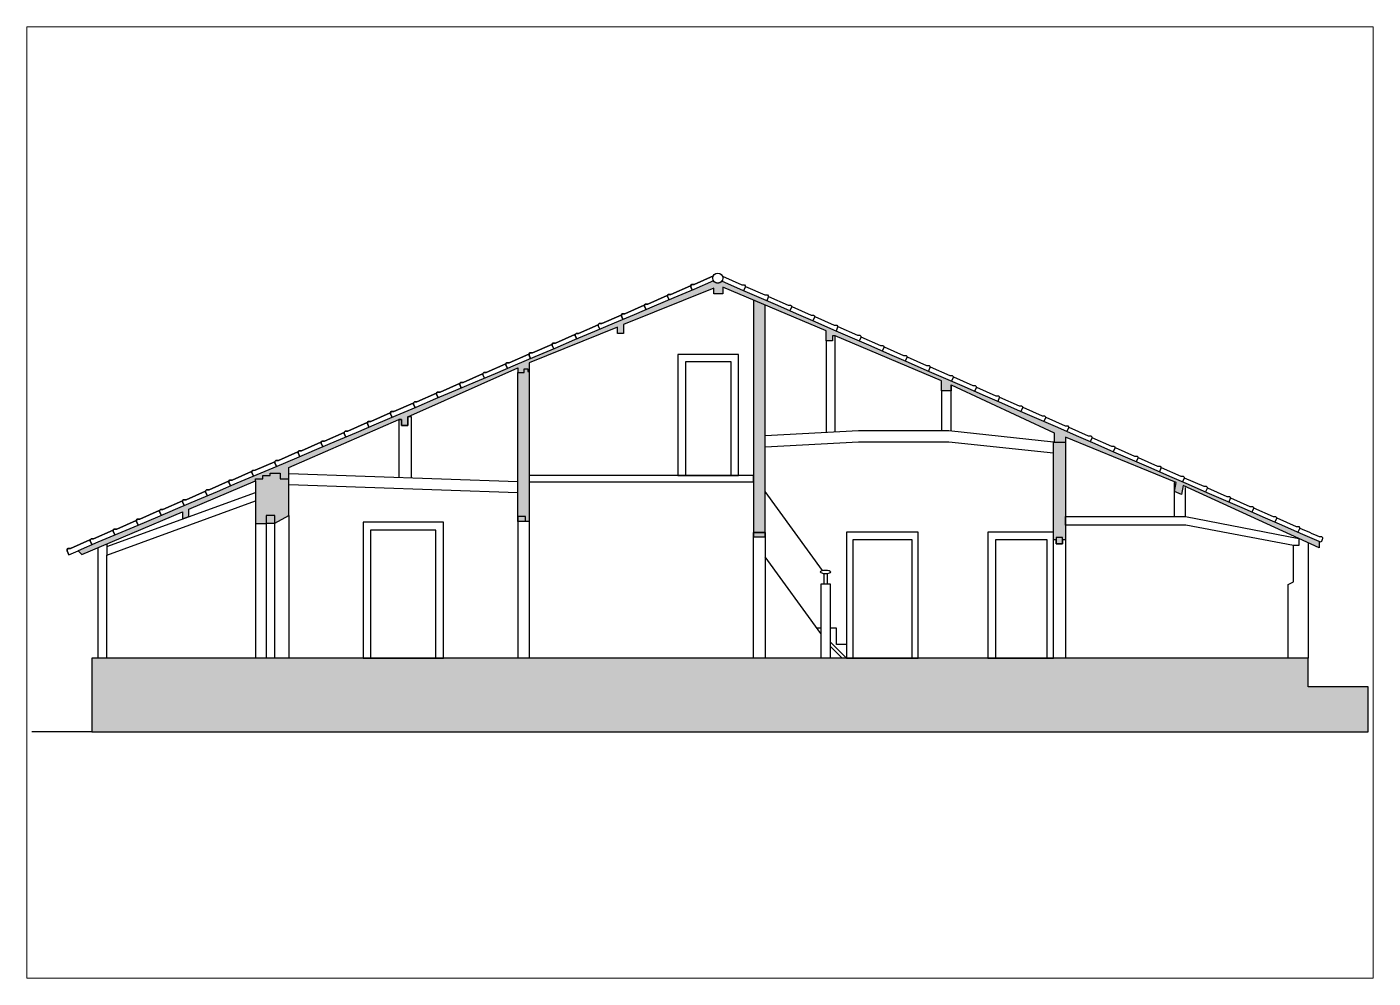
# Paper-space layout 'Layout2' of a CAD drawing. Header units: millimetres. Extents: x 30 to 267, y 21 to 189.
# The model-space entities are those that its viewports show. They can reach past a viewport. Long polylines and large blocks are cut down to what shows.
import ezdxf

# ---------------------------------------------------------------- set-up
doc = ezdxf.new("R2010")
doc.units = ezdxf.units.MM
doc.layers.get('0').update_dxf_attribs({"color": 250, "lineweight": 25})
for name, color, linetype, lineweight in [('A-ALV-___-___-EXI', 250, 'Continuous', 25), ('A-BAS-___-___-EXI', 250, 'Continuous', 25), ('A-COB-___-___-EXI', 250, 'Continuous', 25), ('A-ESC-___-___-EXI', 250, 'Continuous', 25), ('A-PIL-___-___-EXI', 250, 'Continuous', 25), ('A-POR-___-___-EXI', 250, 'Continuous', 25)]:
    doc.layers.add(name, color=color, linetype=linetype, lineweight=lineweight)

msp = doc.modelspace()

# ---------------------------------------------------------------- hatches: boundary and pattern name
at = {"layer": 'A-ALV-___-___-EXI'}
h = msp.add_hatch(color=11, dxfattribs=at)
h.paths.add_polyline_path([(15225, -8396), (15225, -8356), (15325, -8356), (15325, -8396), (15376, -8396), (15376, -6831), (15180, -6831), (15180, -8396)])
h.paths.add_polyline_path([(10575, -8276), (10575, -4641), (10391, -4563), (10391, -8276)])
h.paths.add_polyline_path([(2607, -8131), (2607, -8006), (2748, -8006), (2748, -8126), (2970, -8006), (2970, -7419), (2834, -7419), (2834, -7326), (2674, -7326), (2674, -7366), (2554, -7366), (2554, -7419), (2437, -7419), (2437, -8131), (2554, -8131)])
h.paths.add_polyline_path([(6808, -8103), (6808, -5703), (6788, -5703), (6788, -5663), (6728, -5663), (6728, -5723), (6628, -5723), (6628, -8023), (6748, -8023), (6748, -8103)])
at = {"layer": 'A-BAS-___-___-EXI', "true_color": 0xcb9898}
msp.add_hatch(color=253, dxfattribs=at).paths.add_polyline_path([(20208, -11461), (20208, -10741), (19248, -10741), (19248, -10286), (-174, -10286), (-174, -11461), (17985, -11461)])
at = {"layer": 'A-COB-___-___-EXI', "true_color": 0xc19a82}
h = msp.add_hatch(color=33, dxfattribs=at)
h.paths.add_polyline_path([(-334, -8629), (1272, -7948), (1272, -8059), (1371, -8023), (1371, -7901), (2437, -7449), (2437, -7419), (2554, -7419), (2554, -7366), (2674, -7366), (2674, -7326), (2834, -7326), (2834, -7419), (2970, -7419), (2970, -7239), (4729, -6469), (4769, -6469), (4769, -6569), (4869, -6569), (4869, -6429), (6628, -5646), (6628, -5723), (6728, -5723), (6728, -5663), (6788, -5663), (6788, -5703), (6808, -5703), (6808, -5566), (8217, -4996), (8217, -5096), (8317, -5096), (8317, -4956), (9757, -4374), (9757, -4463), (9903, -4463), (9903, -4356), (11553, -5057), (11553, -5215), (11653, -5215), (11653, -5135), (11693, -5135), (13392, -5856), (13392, -6012), (13549, -6012), (13549, -5915), (15195, -6683), (15195, -6831), (15376, -6831), (15376, -6753), (17141, -7479), (17113, -7624), (17224, -7670), (17252, -7525), (19426, -8520), (19426, -8420), (9884, -4263), (9869, -4276), (9853, -4287), (9840, -4291), (9829, -4293), (9811, -4293), (9802, -4291), (9786, -4286), (9774, -4279), (9764, -4270), (9754, -4259), (-395, -8568)])
h.paths.add_polyline_path([(15325, -8456), (15325, -8356), (15225, -8356), (15225, -8456)])
h.paths.add_polyline_path([(10575, -8343), (10575, -8276), (10391, -8276), (10391, -8343)])
h.paths.add_polyline_path([(2607, -8126), (2748, -8126), (2748, -8006), (2607, -8006)])
h.paths.add_polyline_path([(6748, -8103), (6748, -8023), (6628, -8023), (6628, -8103)])

# ---------------------------------------------------------------- linework, layer by layer
at = {"layer": 'A-ALV-___-___-EXI'}
for p, q in [((10391, -4563), (10391, -8276)), ((10575, -8276), (10575, -4641)), ((15180, -8396), (15180, -6831)), ((2970, -8006), (2970, -7419))]:
    msp.add_line(p, q, dxfattribs=at)
for points in [[(13549, -5915), (13549, -6012), (13392, -6012), (13392, -5856), (11693, -5135), (11653, -5135), (11653, -5215), (11553, -5215), (11553, -5057), (9903, -4356), (9903, -4463), (9757, -4463), (9757, -4374), (8317, -4956), (8317, -5096), (8217, -5096), (8217, -4996), (6808, -5566), (6808, -5703), (6808, -8103), (6808, -10286)], [(6748, -8103), (6748, -8023), (6628, -8023), (6628, -5723)], [(19426, -8420), (19426, -8520), (19098, -8370), (17252, -7525), (17224, -7670), (17113, -7624), (17141, -7479), (15376, -6753), (15376, -6831), (15376, -8396), (15376, -10286)], [(2437, -7449), (2437, -8131), (2437, -10286)], [(2748, -10286), (2748, -8126), (2970, -8006), (2970, -10286)], [(19248, -8439), (19248, -10286), (18928, -10286), (18928, -9106), (19018, -9064), (19018, -8484)]]:
    msp.add_lwpolyline(points, dxfattribs=at)
at = {"layer": 'A-BAS-___-___-EXI'}
msp.add_lwpolyline([(-174, -11461), (17985, -11461), (20208, -11461), (20208, -10741), (19248, -10741), (19248, -10286), (15693, -10286), (3753, -10286), (3553, -10286), (-174, -10286), (-174, -11461), (-1134, -11461)], dxfattribs=at)
at = {"layer": 'A-COB-___-___-EXI'}
for p, q in [((12069, -6655), (10575, -6734)), ((13509, -6655), (12069, -6655)), ((15180, -6831), (13509, -6655)), ((15195, -6831), (15180, -6831)), ((6628, -7469), (2970, -7341)), ((2970, -7511), (6628, -7638)), ((17113, -8019), (17113, -7479)), ((64, -8499), (2437, -7635)), ((2437, -8131), (2607, -8131)), ((10575, -8276), (10391, -8276)), ((10391, -8276), (10391, -8343)), ((10391, -8343), (10575, -8343)), ((10575, -8343), (10575, -8276)), ((15225, -8396), (15180, -8396)), ((15225, -8456), (15225, -8396)), ((15325, -8456), (15225, -8456)), ((15376, -8396), (15325, -8396)), ((15325, -8396), (15325, -8456))]:
    msp.add_line(p, q, dxfattribs=at)
for points in [[(9753, -4178), (9442, -4316), (9402, -4316), (9388, -4330), (9388, -4350), (9412, -4404), (9388, -4350), (9388, -4330), (9402, -4316), (9442, -4316)], [(9015, -4490), (8705, -4628), (8665, -4628), (8650, -4642), (8650, -4662), (8675, -4717), (8650, -4662), (8650, -4642), (8665, -4628), (8705, -4628)], [(9384, -4334), (9073, -4472), (9033, -4472), (9019, -4486), (9019, -4506), (9044, -4561), (9019, -4506), (9019, -4486), (9033, -4472), (9073, -4472)], [(8647, -4647), (8336, -4784), (8296, -4784), (8282, -4798), (8282, -4818), (8306, -4874), (8282, -4818), (8282, -4798), (8296, -4784), (8336, -4784)], [(8278, -4803), (7967, -4940), (7927, -4940), (7913, -4955), (7913, -4975), (7937, -5031), (7913, -4975), (7913, -4955), (7927, -4940), (7967, -4940)], [(7540, -5115), (7229, -5253), (7189, -5253), (7175, -5267), (7175, -5287), (7200, -5344), (7175, -5287), (7175, -5267), (7189, -5253), (7229, -5253)], [(7909, -4959), (7598, -5097), (7558, -5097), (7544, -5111), (7544, -5131), (7569, -5187), (7544, -5131), (7544, -5111), (7558, -5097), (7598, -5097)], [(7171, -5271), (6860, -5409), (6820, -5409), (6806, -5423), (6806, -5443), (6831, -5500), (6806, -5443), (6806, -5423), (6820, -5409), (6860, -5409)], [(6434, -5584), (6123, -5721), (6083, -5721), (6068, -5736), (6069, -5756), (6094, -5813), (6069, -5756), (6068, -5736), (6083, -5721), (6123, -5721)], [(6802, -5428), (6491, -5565), (6451, -5565), (6437, -5579), (6437, -5599), (6463, -5657), (6437, -5599), (6437, -5579), (6451, -5565), (6491, -5565)], [(6065, -5740), (5754, -5878), (5714, -5878), (5700, -5892), (5700, -5912), (5725, -5970), (5700, -5912), (5700, -5892), (5714, -5878), (5754, -5878)], [(5696, -5896), (5385, -6034), (5345, -6034), (5331, -6048), (5331, -6068), (5356, -6126), (5331, -6068), (5331, -6048), (5345, -6034), (5385, -6034)], [(4958, -6209), (4647, -6346), (4607, -6346), (4593, -6360), (4593, -6380), (4619, -6439), (4593, -6380), (4593, -6360), (4607, -6346), (4647, -6346)], [(5327, -6053), (5016, -6190), (4976, -6190), (4962, -6204), (4962, -6224), (4988, -6283), (4962, -6224), (4962, -6204), (4976, -6190), (5016, -6190)], [(4589, -6365), (4278, -6502), (4238, -6502), (4224, -6517), (4224, -6537), (4250, -6596), (4224, -6537), (4224, -6517), (4238, -6502), (4278, -6502)], [(4220, -6521), (3910, -6659), (3870, -6659), (3855, -6673), (3855, -6693), (3882, -6752), (3855, -6693), (3855, -6673), (3870, -6659), (3910, -6659)], [(3483, -6834), (3172, -6971), (3132, -6971), (3118, -6985), (3118, -7005), (3144, -7065), (3118, -7005), (3118, -6985), (3132, -6971), (3172, -6971)], [(3852, -6677), (3541, -6815), (3501, -6815), (3487, -6829), (3487, -6849), (3513, -6908), (3487, -6849), (3487, -6829), (3501, -6815), (3541, -6815)], [(3114, -6990), (2803, -7127), (2763, -7127), (2749, -7141), (2749, -7161), (2775, -7221), (2749, -7161), (2749, -7141), (2763, -7127), (2803, -7127)], [(2376, -7302), (2065, -7440), (2025, -7440), (2011, -7454), (2011, -7474), (2037, -7533), (2011, -7474), (2011, -7454), (2025, -7440), (2065, -7440)], [(2745, -7146), (2434, -7283), (2394, -7284), (2380, -7298), (2380, -7318), (2406, -7377), (2380, -7318), (2380, -7298), (2394, -7284), (2434, -7283)], [(2007, -7458), (1696, -7596), (1656, -7596), (1642, -7610), (1642, -7630), (1669, -7689), (1642, -7630), (1642, -7610), (1656, -7596), (1696, -7596)], [(6808, -7368), (6808, -7469), (10391, -7469), (10391, -7368)], [(1639, -7615), (1328, -7752), (1288, -7752), (1273, -7766), (1273, -7786), (1300, -7846), (1273, -7786), (1273, -7766), (1288, -7752), (1328, -7752)], [(901, -7927), (590, -8065), (550, -8065), (536, -8079), (536, -8099), (562, -8158), (536, -8099), (536, -8079), (550, -8065), (590, -8065)], [(1270, -7771), (959, -7908), (919, -7908), (905, -7923), (905, -7943), (931, -8002), (905, -7943), (905, -7923), (919, -7908), (959, -7908)], [(532, -8083), (221, -8221), (181, -8221), (167, -8235), (167, -8255), (193, -8314), (167, -8255), (167, -8235), (181, -8221), (221, -8221)], [(2748, -8126), (2748, -8006), (2607, -8006), (2607, -8126)], [(163, -8239), (-148, -8377), (-188, -8377), (-202, -8391), (-202, -8411), (-176, -8470), (-202, -8411), (-202, -8391), (-188, -8377), (-148, -8377)], [(15325, -8456), (15325, -8356), (15225, -8356), (15225, -8456)], [(-206, -8396), (-517, -8533)]]:
    msp.add_lwpolyline(points, close=True, dxfattribs=at)
for points in [[(9894, -4184), (10205, -4322), (10245, -4322), (10260, -4336), (10260, -4356), (10233, -4415)], [(10263, -4345), (10574, -4482), (10614, -4482), (10628, -4497), (10628, -4517), (10602, -4576)], [(10632, -4506), (10943, -4643), (10983, -4643), (10997, -4657), (10997, -4677), (10971, -4737)], [(11001, -4667), (11312, -4804), (11352, -4804), (11366, -4818), (11366, -4838), (11340, -4897)], [(11370, -4827), (11681, -4965), (11721, -4965), (11735, -4979), (11735, -4999), (11709, -5058)], [(11693, -6675), (11693, -5135), (11653, -5135), (11653, -5215), (11553, -5215), (11553, -6682)], [(11739, -4988), (12050, -5126), (12090, -5126), (12104, -5140), (12104, -5160), (12078, -5219)], [(12108, -5149), (12419, -5287), (12459, -5287), (12473, -5301), (12473, -5321), (12447, -5379)], [(12476, -5310), (12787, -5447), (12827, -5447), (12841, -5462), (12841, -5482), (12816, -5540)], [(12845, -5471), (13156, -5608), (13196, -5608), (13210, -5622), (13210, -5642), (13185, -5701)], [(-542, -8632), (-571, -8567), (-571, -8547), (-557, -8533), (-517, -8533), (-557, -8533), (-571, -8547), (-571, -8567), (-542, -8632), (-395, -8568), (-334, -8629), (1272, -7948), (1272, -8059), (1371, -8023), (1371, -7901), (2437, -7449), (2437, -7419), (2554, -7419), (2554, -7366), (2674, -7366), (2674, -7326), (2834, -7326), (2834, -7419), (2970, -7419), (2970, -7239), (4729, -6469), (4769, -6469), (4769, -6569), (4869, -6569), (4869, -6429), (6628, -5646), (6628, -5723), (6728, -5723), (6728, -5663), (6788, -5663), (6788, -5703), (6808, -5703)], [(13214, -5631), (13525, -5769), (13565, -5769), (13579, -5783), (13579, -5803), (13553, -5861)], [(13583, -5792), (13894, -5930), (13934, -5930), (13948, -5944), (13948, -5964), (13922, -6022)], [(13452, -6012), (13392, -6012), (13392, -6655)], [(13549, -6655), (13549, -5915), (15195, -6683), (15195, -6831), (15376, -6831)], [(13952, -5953), (14263, -6091), (14303, -6091), (14317, -6105), (14317, -6125), (14291, -6183)], [(14321, -6114), (14632, -6251), (14672, -6252), (14686, -6266), (14686, -6286), (14660, -6344)], [(4929, -7409), (4929, -6429), (4869, -6429), (4869, -6569), (4769, -6569), (4769, -6469), (4729, -6469), (4729, -7402)], [(14690, -6275), (15000, -6412), (15040, -6412), (15055, -6427), (15055, -6447), (15029, -6504)], [(15058, -6436), (15369, -6573), (15409, -6573), (15423, -6587), (15423, -6607), (15398, -6665)], [(15427, -6596), (15738, -6734), (15778, -6734), (15792, -6748), (15792, -6768), (15767, -6826)], [(15180, -7011), (13509, -6835), (12069, -6835), (10575, -6914)], [(15796, -6757), (16107, -6895), (16147, -6895), (16161, -6909), (16161, -6929), (16136, -6986)], [(16165, -6918), (16476, -7056), (16516, -7056), (16530, -7070), (16530, -7090), (16505, -7147)], [(16534, -7079), (16845, -7216), (16885, -7216), (16899, -7231), (16899, -7251), (16874, -7308)], [(16903, -7240), (17214, -7377), (17254, -7377), (17268, -7391), (17268, -7411), (17242, -7468)], [(17271, -7401), (17582, -7538), (17622, -7538), (17637, -7552), (17637, -7572), (17611, -7629)], [(17293, -8019), (19098, -8370), (19098, -8484), (19018, -8484), (17296, -8159), (15376, -8159), (15376, -8019), (17293, -8019), (17293, -7559)], [(17640, -7561), (17951, -7699), (17991, -7699), (18005, -7713), (18005, -7733), (17980, -7790)], [(18009, -7722), (18320, -7860), (18360, -7860), (18374, -7874), (18374, -7894), (18349, -7951)], [(63, -10286), (63, -8637), (2437, -7773)], [(18378, -7883), (18689, -8020), (18729, -8021), (18743, -8035), (18743, -8055), (18718, -8111)], [(18747, -8044), (19058, -8181), (19098, -8181), (19112, -8196), (19112, -8216), (19087, -8272)], [(64, -8460), (64, -8499), (64, -8639)]]:
    msp.add_lwpolyline(points, dxfattribs=at)
msp.add_circle((9820, -4214), 80, dxfattribs=at)
msp.add_open_spline([(19116, -8205), (19219, -8250), (19323, -8296), (19427, -8342), (19440, -8342), (19453, -8342), (19467, -8342), (19471, -8347), (19476, -8352), (19481, -8356), (19481, -8363), (19481, -8370), (19481, -8376), (19472, -8395), (19464, -8414), (19456, -8433), (19446, -8428), (19436, -8424), (19426, -8420), (16245, -7034), (13065, -5649), (9884, -4263), (9883, -4264), (9882, -4266), (9879, -4268), (9877, -4269), (9875, -4271), (9873, -4273), (9871, -4274), (9869, -4276), (9867, -4277), (9865, -4279), (9862, -4282), (9859, -4283), (9856, -4285), (9855, -4286), (9853, -4287), (9853, -4287), (9852, -4287), (9851, -4288), (9850, -4288), (9849, -4288), (9848, -4289), (9847, -4289), (9845, -4290), (9843, -4290), (9840, -4291), (9838, -4291), (9834, -4292), (9829, -4293), (9823, -4293), (9817, -4293), (9811, -4293), (9806, -4292), (9802, -4292), (9799, -4291), (9797, -4290), (9794, -4289), (9791, -4288), (9787, -4286), (9784, -4285), (9781, -4284), (9780, -4283), (9778, -4282), (9777, -4282), (9777, -4281), (9776, -4280), (9775, -4280), (9774, -4279), (9773, -4278), (9772, -4278), (9771, -4277), (9771, -4276), (9770, -4276), (9769, -4275), (9768, -4274), (9767, -4273), (9765, -4272), (9763, -4269), (9759, -4265), (9756, -4261), (9754, -4259), (6371, -5695), (2988, -7131), (-395, -8568)], degree=3, knots=[0, 0, 0, 0, 1, 1, 1, 2, 2, 2, 3, 3, 3, 4, 4, 4, 5, 5, 5, 6, 6, 6, 7, 7, 7, 7.020833, 7.03125, 7.041667, 7.052083, 7.0625, 7.072917, 7.083333, 7.09375, 7.104167, 7.125, 7.145833, 7.166667, 7.1875, 7.197917, 7.208333, 7.21875, 7.229167, 7.239583, 7.25, 7.260417, 7.270833, 7.291667, 7.3125, 7.333333, 7.354167, 7.375, 7.416667, 7.458333, 7.5, 7.541667, 7.583333, 7.625, 7.645833, 7.666667, 7.6875, 7.708333, 7.75, 7.770833, 7.791667, 7.8125, 7.822917, 7.833333, 7.84375, 7.854167, 7.864583, 7.875, 7.885417, 7.895833, 7.90625, 7.911458, 7.916667, 7.921875, 7.927083, 7.9375, 7.947917, 7.958333, 7.979167, 8, 8, 8, 9, 9, 9, 9], dxfattribs=at)
at = {"layer": 'A-ESC-___-___-EXI'}
for p, q in [((11492, -8883), (10575, -7621)), ((11466, -9890), (10575, -8664)), ((11474, -9806), (11405, -9806)), ((11613, -10092), (11806, -10286))]:
    msp.add_line(p, q, dxfattribs=at)
for points in [[(11875, -10286), (13023, -10286), (13023, -8271), (11875, -8271), (11875, -10286), (11613, -10023)], [(11875, -10066), (11715, -10066), (11715, -9806), (11613, -9806)]]:
    msp.add_lwpolyline(points, dxfattribs=at)
for points in [[(11572, -9097), (11572, -8937), (11512, -8937), (11512, -9097)], [(11613, -9097), (11613, -10286), (11474, -10286), (11474, -9097)]]:
    msp.add_lwpolyline(points, close=True, dxfattribs=at)
msp.add_ellipse((11542, -8907), major_axis=(80, 0), ratio=0.375, dxfattribs=at)
at = {"layer": 'A-PIL-___-___-EXI'}
msp.add_line((-74, -10286), (-74, -8519), dxfattribs=at)
at = {"layer": 'A-POR-___-___-EXI'}
for points in [[(9185, -5431), (9185, -7366), (10153, -7366), (10153, -5431)], [(9305, -5551), (9305, -7366), (10033, -7366), (10033, -5551)], [(4155, -8111), (4155, -10286), (5443, -10286), (5443, -8111)], [(4275, -8241), (4275, -10286), (5318, -10286), (5318, -8241)], [(10575, -8276), (10575, -10286), (10391, -10286), (10391, -8276)], [(14135, -8271), (14135, -10286), (15180, -10286), (15180, -8271)], [(11975, -8391), (11975, -10286), (12923, -10286), (12923, -8391)], [(14255, -8391), (14255, -10286), (15083, -10286), (15083, -8391)]]:
    msp.add_lwpolyline(points, close=True, dxfattribs=at)
for points in [[(2607, -8126), (2607, -8131), (2607, -10286)], [(6808, -8103), (6748, -8103), (6628, -8103), (6628, -8023), (6628, -10286)]]:
    msp.add_lwpolyline(points, dxfattribs=at)

psp = doc.layouts.new('Layout2')

# ---------------------------------------------------------------- viewports
at = {"layer": '0'}
psp.add_viewport(center=(148.5, 104.94), size=(237.6, 167.9109), view_center_point=(9536.81, -7797.49), view_height=15193.1723, dxfattribs=at)

doc.saveas('drawing.dxf')
